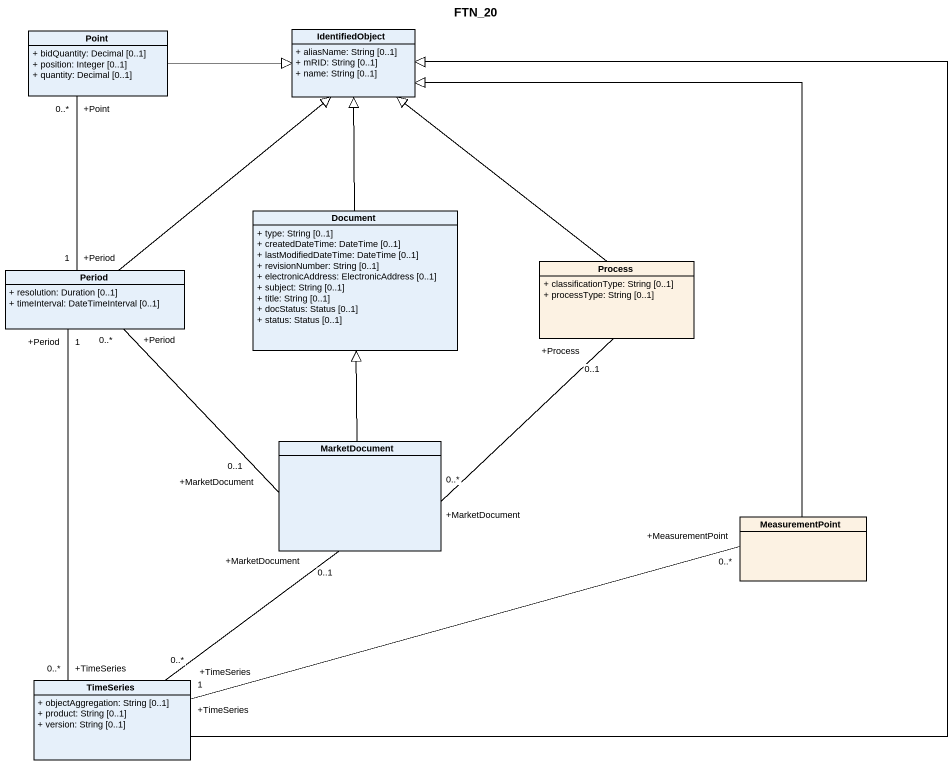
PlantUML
@startuml
title FTN_20
hide circle
hide empty members
skinparam classAttributeIconSize 0
class Point {
  + bidQuantity: Decimal [0..1]
  + position: Integer [0..1]
  + quantity: Decimal [0..1]
}
class IdentifiedObject {
  + aliasName: String [0..1]
  + mRID: String [0..1]
  + name: String [0..1]
}
class Document {
  + type: String [0..1]
  + createdDateTime: DateTime [0..1]
  + lastModifiedDateTime: DateTime [0..1]
  + revisionNumber: String [0..1]
  + electronicAddress: ElectronicAddress [0..1]
  + subject: String [0..1]
  + title: String [0..1]
  + docStatus: Status [0..1]
  + status: Status [0..1]
}
class "Process" as Process_ #FCF2E3 {
  + classificationType: String [0..1]
  + processType: String [0..1]
}
class Period {
  + resolution: Duration [0..1]
  + timeInterval: DateTimeInterval [0..1]
}
class MarketDocument
class MeasurementPoint #FCF2E3
class TimeSeries {
  + objectAggregation: String [0..1]
  + product: String [0..1]
  + version: String [0..1]
}
Point -right-|> IdentifiedObject
Point "+Point\n0..*" -- "+Period\n1" Period
Document -up-|> IdentifiedObject
Process_ -up-|> IdentifiedObject
Process_ "+Process\n0..1" -- "+MarketDocument\n0..*" MarketDocument
Period -up-|> IdentifiedObject
MarketDocument -up-|> Document
MarketDocument "+MarketDocument\n0..1" -up- "+Period\n0..*" Period
MeasurementPoint -up-|> IdentifiedObject
TimeSeries -up-|> IdentifiedObject
TimeSeries "+TimeSeries\n0..*" -up- "+Period\n1" Period
TimeSeries "+TimeSeries\n0..*" -up- "+MarketDocument\n0..1" MarketDocument
TimeSeries "+TimeSeries\n1" -right- "+MeasurementPoint\n0..*" MeasurementPoint
@enduml
